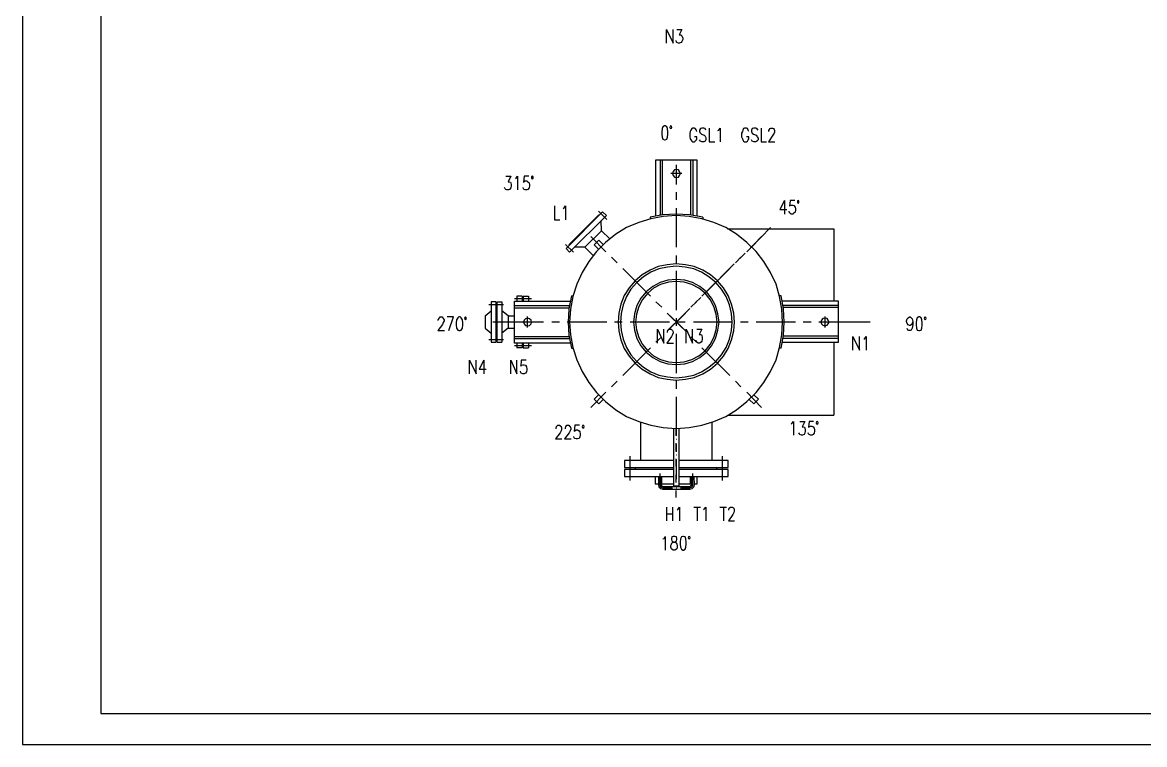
# Model space of a CAD drawing. Extents: x 0.28 to 3.47, y 0.29 to 4.81.
# Drawn here: x 0.28 to 2.198, y 0.287 to 1.522 of the extents above; entities that cross this region are included whole.
import ezdxf

# ---------------------------------------------------------------- set-up
doc = ezdxf.new("R2010")
doc.units = 0
doc.header["$MEASUREMENT"] = 0
doc.linetypes.add('AUSGEZOGEN', pattern=[0])
doc.layers.get('0').update_dxf_attribs({"linetype": 'AUSGEZOGEN'})

msp = doc.modelspace()

# ---------------------------------------------------------------- linework, layer by layer
for points in [[(0.28, 0.2867), (3.474, 0.2867), (3.474, 0.2867), (3.474, 4.8087), (3.474, 4.8087), (0.28, 4.8087), (0.28, 4.8087), (0.28, 0.2867), (0.28, 0.2867)], [(0.414, 0.34), (3.4207, 0.34), (3.4207, 0.34), (3.4207, 4.7553), (3.4207, 4.7553), (0.414, 4.7553), (0.414, 4.7553), (0.414, 0.34), (0.414, 0.34)], [(1.3807, 1.486), (1.3807, 1.5093), (1.3807, 1.5093), (1.392, 1.486), (1.392, 1.486), (1.392, 1.5093)], [(1.3987, 1.5093), (1.4073, 1.5093), (1.4073, 1.5093), (1.4027, 1.5007), (1.4027, 1.5007), (1.4053, 1.5007), (1.4053, 1.5007), (1.4067, 1.4993), (1.4067, 1.4993), (1.4073, 1.4987), (1.4073, 1.4987), (1.4087, 1.4947), (1.4087, 1.4947), (1.4087, 1.4927), (1.4087, 1.4927), (1.4073, 1.4893), (1.4073, 1.4893), (1.406, 1.4873), (1.406, 1.4873), (1.4033, 1.486), (1.4033, 1.486), (1.4013, 1.486), (1.4013, 1.486), (1.3987, 1.4873), (1.3987, 1.4873), (1.398, 1.488), (1.398, 1.488), (1.3973, 1.4907)], [(1.3773, 1.3447), (1.3747, 1.3433), (1.3747, 1.3433), (1.3733, 1.34), (1.3733, 1.34), (1.3727, 1.334), (1.3727, 1.334), (1.3727, 1.3307), (1.3727, 1.3307), (1.3733, 1.3253), (1.3733, 1.3253), (1.3747, 1.322), (1.3747, 1.322), (1.3773, 1.3207), (1.3773, 1.3207), (1.3787, 1.3207), (1.3787, 1.3207), (1.3813, 1.322), (1.3813, 1.322), (1.3827, 1.3253), (1.3827, 1.3253), (1.3833, 1.3307), (1.3833, 1.3307), (1.3833, 1.334), (1.3833, 1.334), (1.3827, 1.34), (1.3827, 1.34), (1.3813, 1.3433), (1.3813, 1.3433), (1.3787, 1.3447), (1.3787, 1.3447), (1.3773, 1.3447), (1.3773, 1.3447)], [(1.39, 1.342), (1.3893, 1.344), (1.3893, 1.344), (1.388, 1.3447), (1.388, 1.3447), (1.3873, 1.344), (1.3873, 1.344), (1.3867, 1.342), (1.3867, 1.342), (1.3873, 1.3407), (1.3873, 1.3407), (1.388, 1.34), (1.388, 1.34), (1.3893, 1.3407), (1.3893, 1.3407), (1.39, 1.342), (1.39, 1.342)], [(1.4327, 1.3353), (1.432, 1.3373), (1.432, 1.3373), (1.43, 1.34), (1.43, 1.34), (1.4287, 1.3407), (1.4287, 1.3407), (1.4253, 1.3407), (1.4253, 1.3407), (1.424, 1.34), (1.424, 1.34), (1.4227, 1.3373), (1.4227, 1.3373), (1.4213, 1.3353), (1.4213, 1.3353), (1.4207, 1.332), (1.4207, 1.332), (1.4207, 1.326), (1.4207, 1.326), (1.4213, 1.3227), (1.4213, 1.3227), (1.4227, 1.3207), (1.4227, 1.3207), (1.424, 1.3187), (1.424, 1.3187), (1.4253, 1.3173), (1.4253, 1.3173), (1.4287, 1.3173), (1.4287, 1.3173), (1.43, 1.3187), (1.43, 1.3187), (1.432, 1.3207), (1.432, 1.3207), (1.4327, 1.3227), (1.4327, 1.3227), (1.4327, 1.326), (1.4327, 1.326), (1.4287, 1.326)], [(1.448, 1.3373), (1.4467, 1.34), (1.4467, 1.34), (1.4447, 1.3407), (1.4447, 1.3407), (1.4413, 1.3407), (1.4413, 1.3407), (1.4387, 1.34), (1.4387, 1.34), (1.4373, 1.3373), (1.4373, 1.3373), (1.4373, 1.3353), (1.4373, 1.3353), (1.438, 1.3333), (1.438, 1.3333), (1.4387, 1.332), (1.4387, 1.332), (1.4407, 1.3307), (1.4407, 1.3307), (1.4453, 1.3287), (1.4453, 1.3287), (1.4467, 1.3273), (1.4467, 1.3273), (1.4473, 1.326), (1.4473, 1.326), (1.448, 1.324), (1.448, 1.324), (1.448, 1.3207), (1.448, 1.3207), (1.4467, 1.3187), (1.4467, 1.3187), (1.4447, 1.3173), (1.4447, 1.3173), (1.4413, 1.3173), (1.4413, 1.3173), (1.4387, 1.3187), (1.4387, 1.3187), (1.4373, 1.3207)], [(1.454, 1.3407), (1.454, 1.3173), (1.454, 1.3173), (1.4633, 1.3173)], [(1.4687, 1.3367), (1.47, 1.3373), (1.47, 1.3373), (1.4727, 1.3407), (1.4727, 1.3407), (1.4727, 1.3173)], [(1.5213, 1.3353), (1.5207, 1.3373), (1.5207, 1.3373), (1.5193, 1.34), (1.5193, 1.34), (1.5173, 1.3407), (1.5173, 1.3407), (1.514, 1.3407), (1.514, 1.3407), (1.5127, 1.34), (1.5127, 1.34), (1.5113, 1.3373), (1.5113, 1.3373), (1.5107, 1.3353), (1.5107, 1.3353), (1.5093, 1.332), (1.5093, 1.332), (1.5093, 1.326), (1.5093, 1.326), (1.5107, 1.3227), (1.5107, 1.3227), (1.5113, 1.3207), (1.5113, 1.3207), (1.5127, 1.3187), (1.5127, 1.3187), (1.514, 1.3173), (1.514, 1.3173), (1.5173, 1.3173), (1.5173, 1.3173), (1.5193, 1.3187), (1.5193, 1.3187), (1.5207, 1.3207), (1.5207, 1.3207), (1.5213, 1.3227), (1.5213, 1.3227), (1.5213, 1.326), (1.5213, 1.326), (1.5173, 1.326)], [(1.5373, 1.3373), (1.5353, 1.34), (1.5353, 1.34), (1.5333, 1.3407), (1.5333, 1.3407), (1.53, 1.3407), (1.53, 1.3407), (1.5273, 1.34), (1.5273, 1.34), (1.526, 1.3373), (1.526, 1.3373), (1.526, 1.3353), (1.526, 1.3353), (1.5267, 1.3333), (1.5267, 1.3333), (1.5273, 1.332), (1.5273, 1.332), (1.5293, 1.3307), (1.5293, 1.3307), (1.534, 1.3287), (1.534, 1.3287), (1.5353, 1.3273), (1.5353, 1.3273), (1.536, 1.326), (1.536, 1.326), (1.5373, 1.324), (1.5373, 1.324), (1.5373, 1.3207), (1.5373, 1.3207), (1.5353, 1.3187), (1.5353, 1.3187), (1.5333, 1.3173), (1.5333, 1.3173), (1.53, 1.3173), (1.53, 1.3173), (1.5273, 1.3187), (1.5273, 1.3187), (1.526, 1.3207)], [(1.5427, 1.3407), (1.5427, 1.3173), (1.5427, 1.3173), (1.552, 1.3173)], [(1.556, 1.3353), (1.556, 1.3367), (1.556, 1.3367), (1.5567, 1.3387), (1.5567, 1.3387), (1.5573, 1.34), (1.5573, 1.34), (1.5593, 1.3407), (1.5593, 1.3407), (1.562, 1.3407), (1.562, 1.3407), (1.564, 1.34), (1.564, 1.34), (1.5647, 1.3387), (1.5647, 1.3387), (1.5653, 1.3367), (1.5653, 1.3367), (1.5653, 1.334), (1.5653, 1.334), (1.5647, 1.332), (1.5647, 1.332), (1.5627, 1.3287), (1.5627, 1.3287), (1.5553, 1.3173), (1.5553, 1.3173), (1.566, 1.3173)], [(1.4333, 1.286), (1.362, 1.286), (1.362, 1.286), (1.362, 1.1907)], [(1.37, 1.286), (1.37, 1.192)], [(1.3733, 1.286), (1.3733, 1.1927)], [(1.422, 1.286), (1.422, 1.192)], [(1.426, 1.286), (1.426, 1.192)], [(1.4333, 1.1907), (1.4333, 1.286)], [(1.4047, 1.2633), (1.4033, 1.2667), (1.4033, 1.2667), (1.4013, 1.2693), (1.4013, 1.2693), (1.398, 1.27), (1.398, 1.27), (1.3947, 1.2693), (1.3947, 1.2693), (1.392, 1.2667), (1.392, 1.2667), (1.3913, 1.2633), (1.3913, 1.2633), (1.392, 1.26), (1.392, 1.26), (1.3947, 1.2573), (1.3947, 1.2573), (1.398, 1.2567), (1.398, 1.2567), (1.4013, 1.2573), (1.4013, 1.2573), (1.4033, 1.26), (1.4033, 1.26), (1.4047, 1.2633), (1.4047, 1.2633)], [(1.3973, 1.278), (1.3973, 1.2447)], [(1.106, 1.2587), (1.1147, 1.2587), (1.1147, 1.2587), (1.11, 1.2493), (1.11, 1.2493), (1.112, 1.2493), (1.112, 1.2493), (1.114, 1.2487), (1.114, 1.2487), (1.1147, 1.2473), (1.1147, 1.2473), (1.1153, 1.244), (1.1153, 1.244), (1.1153, 1.242), (1.1153, 1.242), (1.1147, 1.2387), (1.1147, 1.2387), (1.1127, 1.236), (1.1127, 1.236), (1.1107, 1.2353), (1.1107, 1.2353), (1.108, 1.2353), (1.108, 1.2353), (1.106, 1.236), (1.106, 1.236), (1.1053, 1.2373), (1.1053, 1.2373), (1.104, 1.2393)], [(1.1227, 1.254), (1.124, 1.2553), (1.124, 1.2553), (1.126, 1.2587), (1.126, 1.2587), (1.126, 1.2353)], [(1.1453, 1.2587), (1.1373, 1.2587), (1.1373, 1.2587), (1.1367, 1.2487), (1.1367, 1.2487), (1.1373, 1.2493), (1.1373, 1.2493), (1.1393, 1.2507), (1.1393, 1.2507), (1.142, 1.2507), (1.142, 1.2507), (1.144, 1.2493), (1.144, 1.2493), (1.146, 1.2473), (1.146, 1.2473), (1.1467, 1.244), (1.1467, 1.244), (1.1467, 1.242), (1.1467, 1.242), (1.146, 1.2387), (1.146, 1.2387), (1.144, 1.236), (1.144, 1.236), (1.142, 1.2353), (1.142, 1.2353), (1.1393, 1.2353), (1.1393, 1.2353), (1.1373, 1.236), (1.1373, 1.236), (1.1367, 1.2373), (1.1367, 1.2373), (1.136, 1.2393)], [(1.1527, 1.2567), (1.1527, 1.258), (1.1527, 1.258), (1.1513, 1.2587), (1.1513, 1.2587), (1.15, 1.258), (1.15, 1.258), (1.15, 1.2547), (1.15, 1.2547), (1.1513, 1.254), (1.1513, 1.254), (1.1527, 1.2547), (1.1527, 1.2547), (1.1527, 1.2567), (1.1527, 1.2567)], [(1.4073, 1.2633), (1.388, 1.2633)], [(1.3973, 1.2313), (1.3973, 1.218)], [(1.5827, 1.2173), (1.5747, 1.202), (1.5747, 1.202), (1.5867, 1.202)], [(1.5827, 1.2173), (1.5827, 1.194)], [(1.6, 1.2173), (1.592, 1.2173), (1.592, 1.2173), (1.5913, 1.2073), (1.5913, 1.2073), (1.592, 1.2087), (1.592, 1.2087), (1.594, 1.2093), (1.594, 1.2093), (1.5967, 1.2093), (1.5967, 1.2093), (1.5987, 1.2087), (1.5987, 1.2087), (1.6007, 1.206), (1.6007, 1.206), (1.6013, 1.2027), (1.6013, 1.2027), (1.6013, 1.2007), (1.6013, 1.2007), (1.6007, 1.1973), (1.6007, 1.1973), (1.5987, 1.1953), (1.5987, 1.1953), (1.5967, 1.194), (1.5967, 1.194), (1.594, 1.194), (1.594, 1.194), (1.592, 1.1953), (1.592, 1.1953), (1.5913, 1.196), (1.5913, 1.196), (1.5907, 1.1987)], [(1.6073, 1.2153), (1.6073, 1.2167), (1.6073, 1.2167), (1.606, 1.2173), (1.606, 1.2173), (1.6047, 1.2167), (1.6047, 1.2167), (1.6047, 1.2133), (1.6047, 1.2133), (1.606, 1.2127), (1.606, 1.2127), (1.6073, 1.2133), (1.6073, 1.2133), (1.6073, 1.2153), (1.6073, 1.2153)], [(1.1893, 1.208), (1.1893, 1.184), (1.1893, 1.184), (1.1987, 1.184)], [(1.204, 1.2033), (1.206, 1.2047), (1.206, 1.2047), (1.208, 1.208), (1.208, 1.208), (1.208, 1.184)], [(1.2713, 1.198), (1.2093, 1.1353)], [(1.2093, 1.1353), (1.2153, 1.1287), (1.2153, 1.1287), (1.278, 1.1913)], [(1.2653, 1.1927), (1.214, 1.1413)], [(1.5793, 1.0093), (1.578, 1.0313), (1.578, 1.0313), (1.574, 1.0527), (1.574, 1.0527), (1.568, 1.074), (1.568, 1.074), (1.5587, 1.094), (1.5587, 1.094), (1.5473, 1.1127), (1.5473, 1.1127), (1.534, 1.13), (1.534, 1.13), (1.518, 1.1453), (1.518, 1.1453), (1.5007, 1.1593), (1.5007, 1.1593), (1.482, 1.1707), (1.482, 1.1707), (1.462, 1.1793), (1.462, 1.1793), (1.4413, 1.186), (1.4413, 1.186), (1.4193, 1.19), (1.4193, 1.19), (1.3973, 1.1913), (1.3973, 1.1913), (1.3753, 1.19), (1.3753, 1.19), (1.354, 1.186), (1.354, 1.186), (1.3333, 1.1793), (1.3333, 1.1793), (1.3127, 1.1707), (1.3127, 1.1707), (1.294, 1.1593), (1.294, 1.1593), (1.2767, 1.1453), (1.2767, 1.1453), (1.2613, 1.13), (1.2613, 1.13), (1.248, 1.1127), (1.248, 1.1127), (1.2367, 1.094), (1.2367, 1.094), (1.2273, 1.074), (1.2273, 1.074), (1.2207, 1.0527), (1.2207, 1.0527), (1.2167, 1.0313), (1.2167, 1.0313), (1.2153, 1.0093), (1.2153, 1.0093), (1.2167, 0.9873), (1.2167, 0.9873), (1.2207, 0.966), (1.2207, 0.966), (1.2273, 0.9447), (1.2273, 0.9447), (1.2367, 0.9247), (1.2367, 0.9247), (1.248, 0.906), (1.248, 0.906), (1.2613, 0.8887), (1.2613, 0.8887), (1.2767, 0.8733), (1.2767, 0.8733), (1.294, 0.8593), (1.294, 0.8593), (1.3127, 0.848), (1.3127, 0.848), (1.3333, 0.8393), (1.3333, 0.8393), (1.354, 0.8327), (1.354, 0.8327), (1.3753, 0.8287), (1.3753, 0.8287), (1.3973, 0.8273), (1.3973, 0.8273), (1.4193, 0.8287), (1.4193, 0.8287), (1.4413, 0.8327), (1.4413, 0.8327), (1.462, 0.8393), (1.462, 0.8393), (1.482, 0.848), (1.482, 0.848), (1.5007, 0.8593), (1.5007, 0.8593), (1.518, 0.8733), (1.518, 0.8733), (1.534, 0.8887), (1.534, 0.8887), (1.5473, 0.906), (1.5473, 0.906), (1.5587, 0.9247), (1.5587, 0.9247), (1.568, 0.9447), (1.568, 0.9447), (1.574, 0.966), (1.574, 0.966), (1.578, 0.9873), (1.578, 0.9873), (1.5793, 1.0093), (1.5793, 1.0093)], [(1.2647, 1.1987), (1.2787, 1.1847)], [(1.2653, 1.1927), (1.266, 1.192)], [(1.2713, 1.198), (1.278, 1.1913)], [(1.4427, 1.1887), (1.42, 1.1927), (1.42, 1.1927), (1.3973, 1.194), (1.3973, 1.194), (1.3747, 1.1927), (1.3747, 1.1927), (1.3527, 1.1887), (1.3527, 1.1887), (1.3527, 1.186)], [(1.3973, 1.204), (1.3973, 1.1373)], [(1.27, 1.1653), (1.2693, 1.1827)], [(1.4427, 1.1887), (1.4427, 1.186)], [(1.5587, 1.1707), (1.5253, 1.1367)], [(1.2413, 1.1373), (1.27, 1.1653), (1.27, 1.1653), (1.284, 1.1513)], [(1.2513, 1.1553), (1.2773, 1.1293)], [(1.4853, 1.1687), (1.6667, 1.1687)], [(1.5433, 1.1553), (1.518, 1.1293)], [(1.6667, 1.1687), (1.6667, 1.0453)], [(1.208, 1.142), (1.222, 1.1287)], [(1.2413, 1.1373), (1.224, 1.1373)], [(1.2413, 1.1373), (1.2553, 1.1233)], [(1.2573, 1.1413), (1.2653, 1.1493), (1.2653, 1.1493), (1.2727, 1.142)], [(1.2653, 1.1493), (1.2573, 1.1413), (1.2573, 1.1413), (1.2647, 1.134)], [(1.2573, 1.1413), (1.2647, 1.134)], [(1.2653, 1.1493), (1.2727, 1.142)], [(1.2867, 1.12), (1.2967, 1.1107)], [(1.3973, 1.1233), (1.3973, 1.11)], [(1.508, 1.12), (1.4987, 1.1107)], [(1.5153, 1.1273), (1.506, 1.118)], [(1.4973, 1.0093), (1.496, 1.0247), (1.496, 1.0247), (1.492, 1.04), (1.492, 1.04), (1.486, 1.0547), (1.486, 1.0547), (1.478, 1.068), (1.478, 1.068), (1.468, 1.08), (1.468, 1.08), (1.456, 1.09), (1.456, 1.09), (1.4427, 1.098), (1.4427, 1.098), (1.428, 1.104), (1.428, 1.104), (1.4133, 1.1073), (1.4133, 1.1073), (1.3973, 1.1087), (1.3973, 1.1087), (1.382, 1.1073), (1.382, 1.1073), (1.3667, 1.104), (1.3667, 1.104), (1.3527, 1.098), (1.3527, 1.098), (1.3393, 1.09), (1.3393, 1.09), (1.3273, 1.08), (1.3273, 1.08), (1.3173, 1.068), (1.3173, 1.068), (1.3087, 1.0547), (1.3087, 1.0547), (1.3027, 1.04), (1.3027, 1.04), (1.2993, 1.0247), (1.2993, 1.0247), (1.298, 1.0093), (1.298, 1.0093), (1.2993, 0.994), (1.2993, 0.994), (1.3027, 0.9787), (1.3027, 0.9787), (1.3087, 0.964), (1.3087, 0.964), (1.3173, 0.9507), (1.3173, 0.9507), (1.3273, 0.9387), (1.3273, 0.9387), (1.3393, 0.9287), (1.3393, 0.9287), (1.3527, 0.9207), (1.3527, 0.9207), (1.3667, 0.9147), (1.3667, 0.9147), (1.382, 0.9113), (1.382, 0.9113), (1.3973, 0.91), (1.3973, 0.91), (1.4133, 0.9113), (1.4133, 0.9113), (1.428, 0.9147), (1.428, 0.9147), (1.4427, 0.9207), (1.4427, 0.9207), (1.456, 0.9287), (1.456, 0.9287), (1.468, 0.9387), (1.468, 0.9387), (1.478, 0.9507), (1.478, 0.9507), (1.486, 0.964), (1.486, 0.964), (1.492, 0.9787), (1.492, 0.9787), (1.496, 0.994), (1.496, 0.994), (1.4973, 1.0093), (1.4973, 1.0093)], [(1.4933, 1.0093), (1.492, 1.024), (1.492, 1.024), (1.4887, 1.0387), (1.4887, 1.0387), (1.4827, 1.0527), (1.4827, 1.0527), (1.4747, 1.0653), (1.4747, 1.0653), (1.4653, 1.0767), (1.4653, 1.0767), (1.4533, 1.0867), (1.4533, 1.0867), (1.4407, 1.0947), (1.4407, 1.0947), (1.4273, 1.1), (1.4273, 1.1), (1.4127, 1.1033), (1.4127, 1.1033), (1.3973, 1.1047), (1.3973, 1.1047), (1.3827, 1.1033), (1.3827, 1.1033), (1.368, 1.1), (1.368, 1.1), (1.354, 1.0947), (1.354, 1.0947), (1.3413, 1.0867), (1.3413, 1.0867), (1.33, 1.0767), (1.33, 1.0767), (1.32, 1.0653), (1.32, 1.0653), (1.3127, 1.0527), (1.3127, 1.0527), (1.3067, 1.0387), (1.3067, 1.0387), (1.3033, 1.024), (1.3033, 1.024), (1.302, 1.0093), (1.302, 1.0093), (1.3033, 0.9947), (1.3033, 0.9947), (1.3067, 0.98), (1.3067, 0.98), (1.3127, 0.966), (1.3127, 0.966), (1.32, 0.9533), (1.32, 0.9533), (1.33, 0.942), (1.33, 0.942), (1.3413, 0.932), (1.3413, 0.932), (1.354, 0.924), (1.354, 0.924), (1.368, 0.9187), (1.368, 0.9187), (1.3827, 0.9153), (1.3827, 0.9153), (1.3973, 0.914), (1.3973, 0.914), (1.4127, 0.9153), (1.4127, 0.9153), (1.4273, 0.9187), (1.4273, 0.9187), (1.4407, 0.924), (1.4407, 0.924), (1.4533, 0.932), (1.4533, 0.932), (1.4653, 0.942), (1.4653, 0.942), (1.4747, 0.9533), (1.4747, 0.9533), (1.4827, 0.966), (1.4827, 0.966), (1.4887, 0.98), (1.4887, 0.98), (1.492, 0.9947), (1.492, 0.9947), (1.4933, 1.0093), (1.4933, 1.0093)], [(1.306, 1.1007), (1.3533, 1.0533)], [(1.3973, 1.0967), (1.3973, 1.0293)], [(1.4893, 1.1007), (1.4413, 1.0533)], [(1.4967, 1.1087), (1.4493, 1.0607)], [(1.4707, 1.0093), (1.4687, 1.0233), (1.4687, 1.0233), (1.4647, 1.0373), (1.4647, 1.0373), (1.458, 1.05), (1.458, 1.05), (1.4493, 1.0607), (1.4493, 1.0607), (1.438, 1.07), (1.438, 1.07), (1.4253, 1.0767), (1.4253, 1.0767), (1.412, 1.0807), (1.412, 1.0807), (1.3973, 1.082), (1.3973, 1.082), (1.3833, 1.0807), (1.3833, 1.0807), (1.37, 1.0767), (1.37, 1.0767), (1.3573, 1.07), (1.3573, 1.07), (1.346, 1.0607), (1.346, 1.0607), (1.3367, 1.05), (1.3367, 1.05), (1.33, 1.0373), (1.33, 1.0373), (1.326, 1.0233), (1.326, 1.0233), (1.3247, 1.0093), (1.3247, 1.0093), (1.326, 0.9953), (1.326, 0.9953), (1.33, 0.9813), (1.33, 0.9813), (1.3367, 0.9687), (1.3367, 0.9687), (1.346, 0.958), (1.346, 0.958), (1.3573, 0.9487), (1.3573, 0.9487), (1.37, 0.942), (1.37, 0.942), (1.3833, 0.938), (1.3833, 0.938), (1.3973, 0.9367), (1.3973, 0.9367), (1.412, 0.938), (1.412, 0.938), (1.4253, 0.942), (1.4253, 0.942), (1.438, 0.9487), (1.438, 0.9487), (1.4493, 0.958), (1.4493, 0.958), (1.458, 0.9687), (1.458, 0.9687), (1.4647, 0.9813), (1.4647, 0.9813), (1.4687, 0.9953), (1.4687, 0.9953), (1.4707, 1.0093), (1.4707, 1.0093)], [(1.4673, 1.0093), (1.466, 1.0227), (1.466, 1.0227), (1.462, 1.036), (1.462, 1.036), (1.4553, 1.048), (1.4553, 1.048), (1.4467, 1.0587), (1.4467, 1.0587), (1.436, 1.0673), (1.436, 1.0673), (1.424, 1.0733), (1.424, 1.0733), (1.4113, 1.0773), (1.4113, 1.0773), (1.3973, 1.0787), (1.3973, 1.0787), (1.384, 1.0773), (1.384, 1.0773), (1.3707, 1.0733), (1.3707, 1.0733), (1.3587, 1.0673), (1.3587, 1.0673), (1.3487, 1.0587), (1.3487, 1.0587), (1.34, 1.048), (1.34, 1.048), (1.3333, 1.036), (1.3333, 1.036), (1.3293, 1.0227), (1.3293, 1.0227), (1.328, 1.0093), (1.328, 1.0093), (1.3293, 0.996), (1.3293, 0.996), (1.3333, 0.9827), (1.3333, 0.9827), (1.34, 0.9707), (1.34, 0.9707), (1.3487, 0.96), (1.3487, 0.96), (1.3587, 0.9513), (1.3587, 0.9513), (1.3707, 0.9453), (1.3707, 0.9453), (1.384, 0.9413), (1.384, 0.9413), (1.3973, 0.94), (1.3973, 0.94), (1.4113, 0.9413), (1.4113, 0.9413), (1.424, 0.9453), (1.424, 0.9453), (1.436, 0.9513), (1.436, 0.9513), (1.4467, 0.96), (1.4467, 0.96), (1.4553, 0.9707), (1.4553, 0.9707), (1.462, 0.9827), (1.462, 0.9827), (1.466, 0.996), (1.466, 0.996), (1.4673, 1.0093), (1.4673, 1.0093)], [(1.0773, 1.0393), (1.102, 1.0393)], [(1.0893, 1.044), (1.0813, 1.044)], [(1.0813, 1.044), (1.0813, 0.9747)], [(1.0893, 1.044), (1.0893, 0.9747)], [(1.0893, 1.036), (1.0907, 1.036)], [(1.09, 1.036), (1.09, 0.9827)], [(1.0907, 1.044), (1.0993, 1.044)], [(1.0907, 1.044), (1.0907, 0.9747)], [(1.0993, 1.044), (1.0993, 0.9747)], [(1.1213, 1.0493), (1.15, 1.0493)], [(1.1213, 0.9733), (1.1213, 1.0447), (1.1213, 1.0447), (1.2167, 1.0447)], [(1.1213, 1.0373), (1.2147, 1.0373)], [(1.134, 1.0533), (1.1253, 1.0533)], [(1.1253, 1.0533), (1.1253, 1.0447)], [(1.134, 1.0533), (1.134, 1.0447)], [(1.134, 1.046), (1.136, 1.046)], [(1.1347, 1.046), (1.1347, 1.0447)], [(1.136, 1.0533), (1.1447, 1.0533)], [(1.136, 1.0533), (1.136, 1.0447)], [(1.1447, 1.0533), (1.1447, 1.0447)], [(1.2187, 1.054), (1.214, 1.032), (1.214, 1.032), (1.2127, 1.0093), (1.2127, 1.0093), (1.214, 0.9867), (1.214, 0.9867), (1.2187, 0.9647)], [(1.2187, 1.054), (1.2213, 1.054)], [(1.3627, 1.044), (1.3727, 1.0347)], [(1.432, 1.044), (1.4227, 1.0347)], [(1.4393, 1.0513), (1.43, 1.042)], [(1.5767, 1.054), (1.574, 1.054)], [(1.5767, 0.9647), (1.5807, 0.9867), (1.5807, 0.9867), (1.582, 1.0093), (1.582, 1.0093), (1.5807, 1.032), (1.5807, 1.032), (1.5767, 1.054)], [(1.674, 1.0453), (1.674, 0.974), (1.674, 0.974), (1.5787, 0.974)], [(1.5787, 1.0453), (1.674, 1.0453)], [(1.674, 1.0373), (1.58, 1.0373)], [(0.9907, 1.012), (0.9907, 1.0133), (0.9907, 1.0133), (0.992, 1.0153), (0.992, 1.0153), (0.9927, 1.0167), (0.9927, 1.0167), (0.994, 1.018), (0.994, 1.018), (0.9973, 1.018), (0.9973, 1.018), (0.9987, 1.0167), (0.9987, 1.0167), (0.9993, 1.0153), (0.9993, 1.0153), (1.0007, 1.0133), (1.0007, 1.0133), (1.0007, 1.0113), (1.0007, 1.0113), (0.9993, 1.0087), (0.9993, 1.0087), (0.998, 1.0053), (0.998, 1.0053), (0.99, 0.9947), (0.99, 0.9947), (1.0013, 0.9947)], [(1.0087, 0.9947), (1.0167, 1.018), (1.0167, 1.018), (1.006, 1.018)], [(1.026, 1.018), (1.024, 1.0167), (1.024, 1.0167), (1.022, 1.0133), (1.022, 1.0133), (1.0213, 1.008), (1.0213, 1.008), (1.0213, 1.0047), (1.0213, 1.0047), (1.022, 0.9987), (1.022, 0.9987), (1.024, 0.9953), (1.024, 0.9953), (1.026, 0.9947), (1.026, 0.9947), (1.028, 0.9947), (1.028, 0.9947), (1.03, 0.9953), (1.03, 0.9953), (1.032, 0.9987), (1.032, 0.9987), (1.0327, 1.0047), (1.0327, 1.0047), (1.0327, 1.008), (1.0327, 1.008), (1.032, 1.0133), (1.032, 1.0133), (1.03, 1.0167), (1.03, 1.0167), (1.028, 1.018), (1.028, 1.018), (1.026, 1.018), (1.026, 1.018)], [(1.0387, 1.0153), (1.0387, 1.0173), (1.0387, 1.0173), (1.0373, 1.018), (1.0373, 1.018), (1.036, 1.0173), (1.036, 1.0173), (1.0353, 1.0153), (1.0353, 1.0153), (1.036, 1.014), (1.036, 1.014), (1.0373, 1.0133), (1.0373, 1.0133), (1.0387, 1.014), (1.0387, 1.014), (1.0387, 1.0153), (1.0387, 1.0153)], [(1.0707, 1.02), (1.0813, 1.0287)], [(1.0707, 1.02), (1.0707, 0.9987)], [(1.11, 1.02), (1.0993, 1.0287)], [(1.11, 1.02), (1.1213, 1.02)], [(1.11, 1.02), (1.11, 0.9987)], [(1.1213, 1.0333), (1.2147, 1.0333)], [(1.1433, 1), (1.1433, 1.0187)], [(1.382, 1.0247), (1.408, 0.9987)], [(1.382, 0.994), (1.408, 1.02)], [(1.4207, 1.0327), (1.3873, 0.9987)], [(1.4133, 1.0247), (1.3873, 0.9987)], [(1.4133, 0.994), (1.3873, 1.02)], [(1.674, 1.034), (1.5807, 1.034)], [(1.6513, 1.0187), (1.6513, 1)], [(1.802, 1.01), (1.8007, 1.0067), (1.8007, 1.0067), (1.7993, 1.0047), (1.7993, 1.0047), (1.7973, 1.0033), (1.7973, 1.0033), (1.796, 1.0033), (1.796, 1.0033), (1.794, 1.0047), (1.794, 1.0047), (1.792, 1.0067), (1.792, 1.0067), (1.7913, 1.01), (1.7913, 1.01), (1.7913, 1.0113), (1.7913, 1.0113), (1.792, 1.0147), (1.792, 1.0147), (1.794, 1.0167), (1.794, 1.0167), (1.796, 1.018), (1.796, 1.018), (1.7973, 1.018), (1.7973, 1.018), (1.7993, 1.0167), (1.7993, 1.0167), (1.8007, 1.0147), (1.8007, 1.0147), (1.802, 1.01), (1.802, 1.01), (1.802, 1.0047), (1.802, 1.0047), (1.8007, 0.9987), (1.8007, 0.9987), (1.7993, 0.9953), (1.7993, 0.9953), (1.7973, 0.9947), (1.7973, 0.9947), (1.7953, 0.9947), (1.7953, 0.9947), (1.7933, 0.9953), (1.7933, 0.9953), (1.792, 0.998)], [(1.812, 1.018), (1.8093, 1.0167), (1.8093, 1.0167), (1.808, 1.0133), (1.808, 1.0133), (1.8073, 1.008), (1.8073, 1.008), (1.8073, 1.0047), (1.8073, 1.0047), (1.808, 0.9987), (1.808, 0.9987), (1.8093, 0.9953), (1.8093, 0.9953), (1.812, 0.9947), (1.812, 0.9947), (1.8133, 0.9947), (1.8133, 0.9947), (1.816, 0.9953), (1.816, 0.9953), (1.8173, 0.9987), (1.8173, 0.9987), (1.818, 1.0047), (1.818, 1.0047), (1.818, 1.008), (1.818, 1.008), (1.8173, 1.0133), (1.8173, 1.0133), (1.816, 1.0167), (1.816, 1.0167), (1.8133, 1.018), (1.8133, 1.018), (1.812, 1.018), (1.812, 1.018)], [(1.8247, 1.0153), (1.824, 1.0173), (1.824, 1.0173), (1.8227, 1.018), (1.8227, 1.018), (1.822, 1.0173), (1.822, 1.0173), (1.8213, 1.0153), (1.8213, 1.0153), (1.822, 1.014), (1.822, 1.014), (1.8227, 1.0133), (1.8227, 1.0133), (1.824, 1.014), (1.824, 1.014), (1.8247, 1.0153), (1.8247, 1.0153)], [(1.0707, 0.9987), (1.0813, 0.99)], [(1.1707, 1.0093), (1.084, 1.0093)], [(1.11, 0.9987), (1.0993, 0.99)], [(1.11, 0.9987), (1.1213, 0.9987)], [(1.15, 1.0093), (1.1493, 1.0127), (1.1493, 1.0127), (1.1467, 1.0147), (1.1467, 1.0147), (1.1433, 1.016), (1.1433, 1.016), (1.14, 1.0147), (1.14, 1.0147), (1.1373, 1.0127), (1.1373, 1.0127), (1.1367, 1.0093), (1.1367, 1.0093), (1.1373, 1.006), (1.1373, 1.006), (1.14, 1.0033), (1.14, 1.0033), (1.1433, 1.0027), (1.1433, 1.0027), (1.1467, 1.0033), (1.1467, 1.0033), (1.1493, 1.006), (1.1493, 1.006), (1.15, 1.0093), (1.15, 1.0093)], [(1.198, 1.0093), (1.1847, 1.0093)], [(1.2787, 1.0093), (1.2113, 1.0093)], [(1.3053, 1.0093), (1.292, 1.0093)], [(1.386, 1.0093), (1.3187, 1.0093)], [(1.3653, 0.9733), (1.3653, 0.9973), (1.3653, 0.9973), (1.376, 0.9733), (1.376, 0.9733), (1.376, 0.9973)], [(1.3827, 0.9913), (1.3827, 0.9927), (1.3827, 0.9927), (1.3833, 0.9947), (1.3833, 0.9947), (1.384, 0.996), (1.384, 0.996), (1.3853, 0.9973), (1.3853, 0.9973), (1.3887, 0.9973), (1.3887, 0.9973), (1.39, 0.996), (1.39, 0.996), (1.3913, 0.9947), (1.3913, 0.9947), (1.392, 0.9927), (1.392, 0.9927), (1.392, 0.9907), (1.392, 0.9907), (1.3913, 0.988), (1.3913, 0.988), (1.3893, 0.9847), (1.3893, 0.9847), (1.3813, 0.9733), (1.3813, 0.9733), (1.3927, 0.9733)], [(1.3973, 1.016), (1.3973, 1.0027)], [(1.4127, 1.0093), (1.3993, 1.0093)], [(1.4147, 0.9733), (1.4147, 0.9973), (1.4147, 0.9973), (1.4253, 0.9733), (1.4253, 0.9733), (1.4253, 0.9973)], [(1.4933, 1.0093), (1.4267, 1.0093)], [(1.4327, 0.9973), (1.4413, 0.9973), (1.4413, 0.9973), (1.4367, 0.988), (1.4367, 0.988), (1.4387, 0.988), (1.4387, 0.988), (1.4407, 0.9873), (1.4407, 0.9873), (1.4413, 0.986), (1.4413, 0.986), (1.442, 0.9827), (1.442, 0.9827), (1.442, 0.98), (1.442, 0.98), (1.4413, 0.9767), (1.4413, 0.9767), (1.44, 0.9747), (1.44, 0.9747), (1.4373, 0.9733), (1.4373, 0.9733), (1.4347, 0.9733), (1.4347, 0.9733), (1.4327, 0.9747), (1.4327, 0.9747), (1.432, 0.976), (1.432, 0.976), (1.4313, 0.978)], [(1.5207, 1.0093), (1.5073, 1.0093)], [(1.6013, 1.0093), (1.534, 1.0093)], [(1.628, 1.0093), (1.6147, 1.0093)], [(1.7287, 1.0093), (1.6413, 1.0093)], [(1.6587, 1.0093), (1.6573, 1.0127), (1.6573, 1.0127), (1.6553, 1.0153), (1.6553, 1.0153), (1.6513, 1.016), (1.6513, 1.016), (1.648, 1.0153), (1.648, 1.0153), (1.646, 1.0127), (1.646, 1.0127), (1.6447, 1.0093), (1.6447, 1.0093), (1.646, 1.006), (1.646, 1.006), (1.648, 1.004), (1.648, 1.004), (1.6513, 1.0027), (1.6513, 1.0027), (1.6553, 1.004), (1.6553, 1.004), (1.6573, 1.006), (1.6573, 1.006), (1.6587, 1.0093), (1.6587, 1.0093)], [(1.0773, 0.9793), (1.102, 0.9793)], [(1.0893, 0.9827), (1.0907, 0.9827)], [(1.1213, 0.9847), (1.2147, 0.9847)], [(1.1213, 0.9813), (1.2153, 0.9813)], [(1.3627, 0.9747), (1.3727, 0.984)], [(1.3973, 0.9893), (1.3973, 0.922)], [(1.432, 0.9747), (1.4227, 0.984)], [(1.674, 0.9813), (1.58, 0.9813)], [(1.674, 0.9853), (1.5807, 0.9853)], [(1.6993, 0.9613), (1.6993, 0.9847), (1.6993, 0.9847), (1.7107, 0.9613), (1.7107, 0.9613), (1.7107, 0.9847)], [(1.718, 0.98), (1.72, 0.9813), (1.72, 0.9813), (1.722, 0.9847), (1.722, 0.9847), (1.722, 0.9613)], [(1.0813, 0.9747), (1.0893, 0.9747)], [(1.0907, 0.9747), (1.0993, 0.9747)], [(1.2167, 0.9733), (1.1213, 0.9733)], [(1.1213, 0.9693), (1.15, 0.9693)], [(1.1253, 0.9733), (1.1253, 0.9653)], [(1.134, 0.9653), (1.1253, 0.9653)], [(1.134, 0.9733), (1.134, 0.9653)], [(1.134, 0.9727), (1.136, 0.9727)], [(1.1347, 0.9733), (1.1347, 0.9727)], [(1.136, 0.9733), (1.136, 0.9653)], [(1.136, 0.9653), (1.1447, 0.9653)], [(1.1447, 0.9733), (1.1447, 0.9653)], [(1.2187, 0.9647), (1.2213, 0.9647)], [(1.306, 0.918), (1.3533, 0.9653)], [(1.4893, 0.918), (1.4413, 0.9653)], [(1.5767, 0.9647), (1.574, 0.9647)], [(1.6667, 0.974), (1.6667, 0.85)], [(1.044, 0.9207), (1.044, 0.944), (1.044, 0.944), (1.0553, 0.9207), (1.0553, 0.9207), (1.0553, 0.944)], [(1.0687, 0.944), (1.0607, 0.9287), (1.0607, 0.9287), (1.0727, 0.9287)], [(1.0687, 0.944), (1.0687, 0.9207)], [(1.1147, 0.9207), (1.1147, 0.944), (1.1147, 0.944), (1.1253, 0.9207), (1.1253, 0.9207), (1.1253, 0.944)], [(1.1407, 0.944), (1.1327, 0.944), (1.1327, 0.944), (1.132, 0.934), (1.132, 0.934), (1.1327, 0.9353), (1.1327, 0.9353), (1.1353, 0.936), (1.1353, 0.936), (1.1373, 0.936), (1.1373, 0.936), (1.14, 0.9353), (1.14, 0.9353), (1.1413, 0.9327), (1.1413, 0.9327), (1.142, 0.9293), (1.142, 0.9293), (1.142, 0.9273), (1.142, 0.9273), (1.1413, 0.924), (1.1413, 0.924), (1.14, 0.922), (1.14, 0.922), (1.1373, 0.9207), (1.1373, 0.9207), (1.1353, 0.9207), (1.1353, 0.9207), (1.1327, 0.922), (1.1327, 0.922), (1.132, 0.9227), (1.132, 0.9227), (1.1313, 0.9253)], [(1.2867, 0.8987), (1.2967, 0.908)], [(1.3973, 0.9087), (1.3973, 0.8953)], [(1.508, 0.8987), (1.4987, 0.908)], [(1.2513, 0.8633), (1.2773, 0.8893)], [(1.2653, 0.8693), (1.2573, 0.8773), (1.2573, 0.8773), (1.2647, 0.8847)], [(1.5433, 0.8633), (1.518, 0.8893)], [(1.538, 0.8773), (1.53, 0.8847)], [(1.2653, 0.8693), (1.2727, 0.8767)], [(1.3973, 0.8813), (1.3973, 0.8147)], [(1.538, 0.8773), (1.53, 0.8693), (1.53, 0.8693), (1.522, 0.8767)], [(1.4853, 0.85), (1.6667, 0.85)], [(1.192, 0.8267), (1.192, 0.828), (1.192, 0.828), (1.1927, 0.8307), (1.1927, 0.8307), (1.1933, 0.8313), (1.1933, 0.8313), (1.1953, 0.8327), (1.1953, 0.8327), (1.198, 0.8327), (1.198, 0.8327), (1.2, 0.8313), (1.2, 0.8313), (1.2007, 0.8307), (1.2007, 0.8307), (1.2013, 0.828), (1.2013, 0.828), (1.2013, 0.826), (1.2013, 0.826), (1.2007, 0.8233), (1.2007, 0.8233), (1.1993, 0.82), (1.1993, 0.82), (1.1913, 0.8093), (1.1913, 0.8093), (1.202, 0.8093)], [(1.208, 0.8267), (1.208, 0.828), (1.208, 0.828), (1.2087, 0.8307), (1.2087, 0.8307), (1.2093, 0.8313), (1.2093, 0.8313), (1.2107, 0.8327), (1.2107, 0.8327), (1.214, 0.8327), (1.214, 0.8327), (1.2153, 0.8313), (1.2153, 0.8313), (1.216, 0.8307), (1.216, 0.8307), (1.2173, 0.828), (1.2173, 0.828), (1.2173, 0.826), (1.2173, 0.826), (1.216, 0.8233), (1.216, 0.8233), (1.2147, 0.82), (1.2147, 0.82), (1.2067, 0.8093), (1.2067, 0.8093), (1.218, 0.8093)], [(1.232, 0.8327), (1.224, 0.8327), (1.224, 0.8327), (1.2233, 0.8227), (1.2233, 0.8227), (1.224, 0.8233), (1.224, 0.8233), (1.2267, 0.8247), (1.2267, 0.8247), (1.2287, 0.8247), (1.2287, 0.8247), (1.2313, 0.8233), (1.2313, 0.8233), (1.2327, 0.8213), (1.2327, 0.8213), (1.2333, 0.818), (1.2333, 0.818), (1.2333, 0.816), (1.2333, 0.816), (1.2327, 0.8127), (1.2327, 0.8127), (1.2313, 0.81), (1.2313, 0.81), (1.2287, 0.8093), (1.2287, 0.8093), (1.2267, 0.8093), (1.2267, 0.8093), (1.224, 0.81), (1.224, 0.81), (1.2233, 0.8113), (1.2233, 0.8113), (1.2227, 0.8133)], [(1.24, 0.8307), (1.2393, 0.832), (1.2393, 0.832), (1.238, 0.8327), (1.238, 0.8327), (1.2373, 0.832), (1.2373, 0.832), (1.2367, 0.8307), (1.2367, 0.8307), (1.2373, 0.8287), (1.2373, 0.8287), (1.238, 0.828), (1.238, 0.828), (1.2393, 0.8287), (1.2393, 0.8287), (1.24, 0.8307), (1.24, 0.8307)], [(1.3367, 0.7727), (1.3367, 0.838)], [(1.3933, 0.7287), (1.3933, 0.8273)], [(1.402, 0.8273), (1.402, 0.7287), (1.402, 0.7287), (1.3933, 0.7287)], [(1.3973, 0.8153), (1.3973, 0.8273)], [(1.4587, 0.7727), (1.4587, 0.838)], [(1.594, 0.8347), (1.5953, 0.836), (1.5953, 0.836), (1.598, 0.8393), (1.598, 0.8393), (1.598, 0.816)], [(1.6087, 0.8393), (1.6173, 0.8393), (1.6173, 0.8393), (1.6127, 0.83), (1.6127, 0.83), (1.6147, 0.83), (1.6147, 0.83), (1.6167, 0.8293), (1.6167, 0.8293), (1.6173, 0.828), (1.6173, 0.828), (1.618, 0.8247), (1.618, 0.8247), (1.618, 0.8227), (1.618, 0.8227), (1.6173, 0.8193), (1.6173, 0.8193), (1.616, 0.8167), (1.616, 0.8167), (1.6133, 0.816), (1.6133, 0.816), (1.6113, 0.816), (1.6113, 0.816), (1.6087, 0.8167), (1.6087, 0.8167), (1.608, 0.818), (1.608, 0.818), (1.6073, 0.82)], [(1.632, 0.8393), (1.6247, 0.8393), (1.6247, 0.8393), (1.6233, 0.8293), (1.6233, 0.8293), (1.6247, 0.83), (1.6247, 0.83), (1.6267, 0.8313), (1.6267, 0.8313), (1.6293, 0.8313), (1.6293, 0.8313), (1.6313, 0.83), (1.6313, 0.83), (1.6333, 0.828), (1.6333, 0.828), (1.634, 0.8247), (1.634, 0.8247), (1.634, 0.8227), (1.634, 0.8227), (1.6333, 0.8193), (1.6333, 0.8193), (1.6313, 0.8167), (1.6313, 0.8167), (1.6293, 0.816), (1.6293, 0.816), (1.6267, 0.816), (1.6267, 0.816), (1.6247, 0.8167), (1.6247, 0.8167), (1.6233, 0.818), (1.6233, 0.818), (1.6227, 0.82)], [(1.64, 0.8367), (1.6393, 0.8387), (1.6393, 0.8387), (1.6387, 0.8393), (1.6387, 0.8393), (1.6373, 0.8387), (1.6373, 0.8387), (1.6367, 0.8367), (1.6367, 0.8367), (1.6373, 0.8353), (1.6373, 0.8353), (1.6387, 0.8347), (1.6387, 0.8347), (1.6393, 0.8353), (1.6393, 0.8353), (1.64, 0.8367), (1.64, 0.8367)], [(1.3973, 0.8087), (1.398, 0.8087)], [(1.3973, 0.7887), (1.3973, 0.802)], [(1.3973, 0.8007), (1.3973, 0.7873)], [(1.3093, 0.7727), (1.3093, 0.7607)], [(1.3933, 0.7727), (1.3093, 0.7727)], [(1.3187, 0.738), (1.3187, 0.78)], [(1.3973, 0.782), (1.398, 0.782)], [(1.3973, 0.762), (1.3973, 0.7753)], [(1.3973, 0.774), (1.3973, 0.7407)], [(1.486, 0.7727), (1.402, 0.7727)], [(1.4767, 0.738), (1.4767, 0.78)], [(1.486, 0.7607), (1.486, 0.7727)], [(1.3093, 0.7607), (1.3933, 0.7607)], [(1.3093, 0.7573), (1.3093, 0.7453)], [(1.3933, 0.7573), (1.3093, 0.7573)], [(1.328, 0.7573), (1.328, 0.7607)], [(1.3693, 0.75), (1.3693, 0.7313)], [(1.3973, 0.7553), (1.398, 0.7553)], [(1.3973, 0.7347), (1.3973, 0.748)], [(1.402, 0.7607), (1.486, 0.7607)], [(1.486, 0.7573), (1.402, 0.7573)], [(1.426, 0.7313), (1.426, 0.75)], [(1.4667, 0.7573), (1.4667, 0.7607)], [(1.486, 0.7453), (1.486, 0.7573)], [(1.3093, 0.7453), (1.3933, 0.7453)], [(1.3613, 0.7453), (1.3613, 0.7327)], [(1.3613, 0.7327), (1.3673, 0.7327)], [(1.3673, 0.7453), (1.3673, 0.7313)], [(1.3673, 0.7313), (1.368, 0.7273), (1.368, 0.7273), (1.3713, 0.7247), (1.3713, 0.7247), (1.3747, 0.7233)], [(1.3693, 0.7313), (1.37, 0.7287), (1.37, 0.7287), (1.372, 0.7267), (1.372, 0.7267), (1.3747, 0.726)], [(1.3713, 0.7453), (1.3713, 0.7313)], [(1.3713, 0.7327), (1.3933, 0.7327)], [(1.3713, 0.7313), (1.3727, 0.7287), (1.3727, 0.7287), (1.3747, 0.728)], [(1.3727, 0.7327), (1.3727, 0.7453)], [(1.402, 0.7453), (1.486, 0.7453)], [(1.402, 0.7327), (1.424, 0.7327)], [(1.4207, 0.728), (1.4227, 0.7293), (1.4227, 0.7293), (1.424, 0.7313), (1.424, 0.7313), (1.424, 0.7453)], [(1.4207, 0.726), (1.4233, 0.7267), (1.4233, 0.7267), (1.4253, 0.7287), (1.4253, 0.7287), (1.426, 0.7313)], [(1.4207, 0.7233), (1.4247, 0.7247), (1.4247, 0.7247), (1.4273, 0.7273), (1.4273, 0.7273), (1.4287, 0.7313)], [(1.422, 0.7327), (1.422, 0.7453)], [(1.4287, 0.7313), (1.428, 0.7453)], [(1.4287, 0.7327), (1.4333, 0.7327)], [(1.4333, 0.7327), (1.4333, 0.7453)], [(1.3747, 0.728), (1.4207, 0.728)], [(1.3747, 0.726), (1.3913, 0.726)], [(1.3747, 0.7233), (1.4207, 0.7233)], [(1.3973, 0.728), (1.398, 0.728)], [(1.3973, 0.7093), (1.3973, 0.7213)], [(1.398, 0.726), (1.3987, 0.726)], [(1.4047, 0.726), (1.4207, 0.726)], [(1.3807, 0.6927), (1.3807, 0.6693)], [(1.3913, 0.6927), (1.3913, 0.6693)], [(1.3993, 0.688), (1.4007, 0.6893), (1.4007, 0.6893), (1.4033, 0.6927), (1.4033, 0.6927), (1.4033, 0.6693)], [(1.4273, 0.6927), (1.4387, 0.6927)], [(1.4333, 0.6927), (1.4333, 0.6693)], [(1.444, 0.688), (1.4453, 0.6893), (1.4453, 0.6893), (1.448, 0.6927), (1.448, 0.6927), (1.448, 0.6693)], [(1.472, 0.6927), (1.4833, 0.6927)], [(1.478, 0.6927), (1.478, 0.6693)], [(1.4873, 0.6873), (1.4873, 0.688), (1.4873, 0.688), (1.488, 0.6907), (1.488, 0.6907), (1.4887, 0.6913), (1.4887, 0.6913), (1.49, 0.6927), (1.49, 0.6927), (1.4933, 0.6927), (1.4933, 0.6927), (1.4953, 0.6913), (1.4953, 0.6913), (1.496, 0.6907), (1.496, 0.6907), (1.4967, 0.688), (1.4967, 0.688), (1.4967, 0.686), (1.4967, 0.686), (1.496, 0.6833), (1.496, 0.6833), (1.494, 0.68), (1.494, 0.68), (1.4867, 0.6693), (1.4867, 0.6693), (1.4973, 0.6693)], [(1.3807, 0.6813), (1.3913, 0.6813)], [(1.3747, 0.6387), (1.3767, 0.6393), (1.3767, 0.6393), (1.3787, 0.6427), (1.3787, 0.6427), (1.3787, 0.6193)], [(1.392, 0.6427), (1.39, 0.642), (1.39, 0.642), (1.3893, 0.6393), (1.3893, 0.6393), (1.3893, 0.6373), (1.3893, 0.6373), (1.39, 0.6353), (1.39, 0.6353), (1.3913, 0.634), (1.3913, 0.634), (1.3947, 0.6327), (1.3947, 0.6327), (1.3967, 0.632), (1.3967, 0.632), (1.3987, 0.6293), (1.3987, 0.6293), (1.3993, 0.6273), (1.3993, 0.6273), (1.3993, 0.624), (1.3993, 0.624), (1.3987, 0.6213), (1.3987, 0.6213), (1.398, 0.6207), (1.398, 0.6207), (1.3953, 0.6193), (1.3953, 0.6193), (1.392, 0.6193), (1.392, 0.6193), (1.39, 0.6207), (1.39, 0.6207), (1.3893, 0.6213), (1.3893, 0.6213), (1.388, 0.624), (1.388, 0.624), (1.388, 0.6273), (1.388, 0.6273), (1.3893, 0.6293), (1.3893, 0.6293), (1.3907, 0.632), (1.3907, 0.632), (1.3933, 0.6327), (1.3933, 0.6327), (1.396, 0.634), (1.396, 0.634), (1.398, 0.6353), (1.398, 0.6353), (1.3987, 0.6373), (1.3987, 0.6373), (1.3987, 0.6393), (1.3987, 0.6393), (1.398, 0.642), (1.398, 0.642), (1.3953, 0.6427), (1.3953, 0.6427), (1.392, 0.6427), (1.392, 0.6427)], [(1.4087, 0.6427), (1.4067, 0.642), (1.4067, 0.642), (1.4047, 0.6387), (1.4047, 0.6387), (1.404, 0.6327), (1.404, 0.6327), (1.404, 0.6293), (1.404, 0.6293), (1.4047, 0.624), (1.4047, 0.624), (1.4067, 0.6207), (1.4067, 0.6207), (1.4087, 0.6193), (1.4087, 0.6193), (1.41, 0.6193), (1.41, 0.6193), (1.4127, 0.6207), (1.4127, 0.6207), (1.414, 0.624), (1.414, 0.624), (1.4147, 0.6293), (1.4147, 0.6293), (1.4147, 0.6327), (1.4147, 0.6327), (1.414, 0.6387), (1.414, 0.6387), (1.4127, 0.642), (1.4127, 0.642), (1.41, 0.6427), (1.41, 0.6427), (1.4087, 0.6427), (1.4087, 0.6427)], [(1.4213, 0.6407), (1.4207, 0.642), (1.4207, 0.642), (1.42, 0.6427), (1.42, 0.6427), (1.4187, 0.642), (1.4187, 0.642), (1.418, 0.6407), (1.418, 0.6407), (1.4187, 0.6393), (1.4187, 0.6393), (1.42, 0.6387), (1.42, 0.6387), (1.4207, 0.6393), (1.4207, 0.6393), (1.4213, 0.6407), (1.4213, 0.6407)]]:
    msp.add_lwpolyline(points)

doc.saveas('drawing.dxf')
